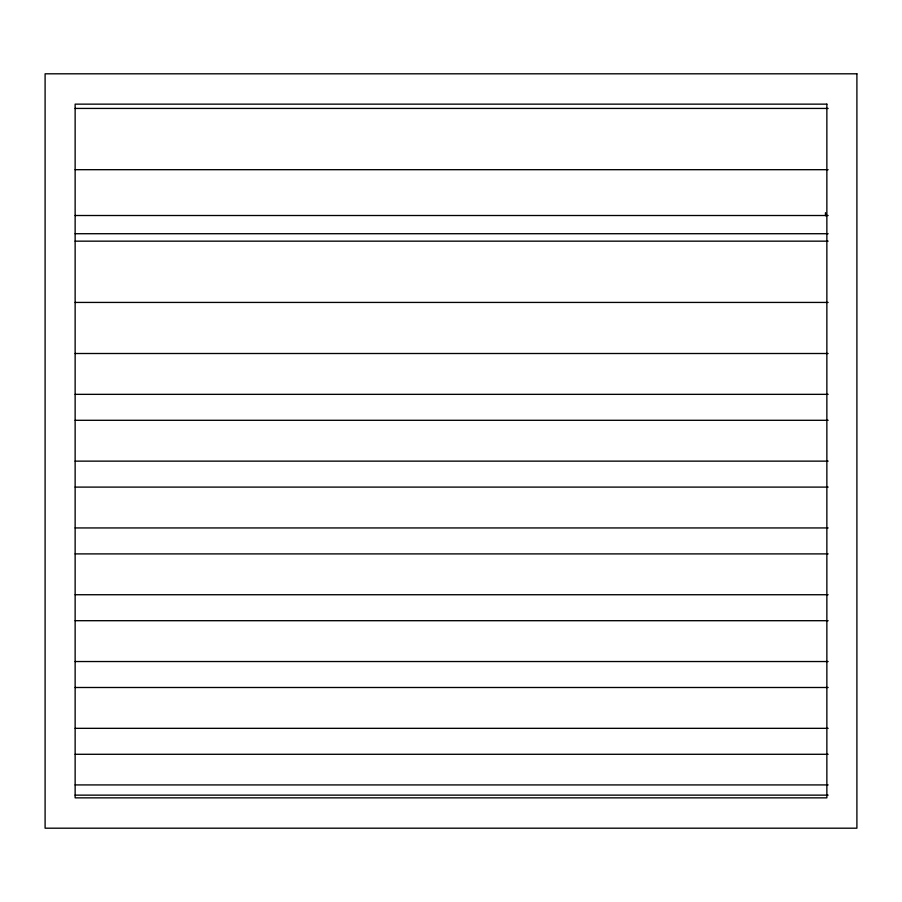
<?xml version="1.0" encoding="UTF-8"?>
<svg xmlns="http://www.w3.org/2000/svg" width="902" height="902" viewBox="0 0 902 902"><rect width="100%" height="100%" fill="white"/><g stroke="black" fill="none" stroke-linecap="round" stroke-linejoin="round"><path stroke-width="1.35" d="M75.137 108.432L828.149 108.432M75.137 169.689L828.149 169.689M75.137 215.51L828.149 215.51M75.137 233.719L828.149 233.719M75.137 241.161L828.149 241.161M75.137 302.429L828.149 302.429M75.137 353.505L828.149 353.505M75.137 394.343L828.149 394.343M75.137 420.298L828.149 420.298M75.137 461.136L828.149 461.136M75.137 487.103L828.149 487.103M75.137 527.941L828.149 527.941M75.137 553.896L828.149 553.896M75.137 594.734L828.149 594.734M75.137 620.7L828.149 620.7M75.137 661.538L828.149 661.538M75.137 687.493L828.149 687.493M75.137 728.331L828.149 728.331M75.137 754.286L828.149 754.286M75.137 784.92L828.149 784.92M75.137 795.136L828.149 795.136M825.477 212.669L825.477 215.758M856.9 73.806L45.1 73.806L45.1 828.194L856.9 828.194L856.9 73.806M826.863 104.147L75.137 104.147L75.137 797.853L826.863 797.853L826.863 104.147"/></g></svg>
